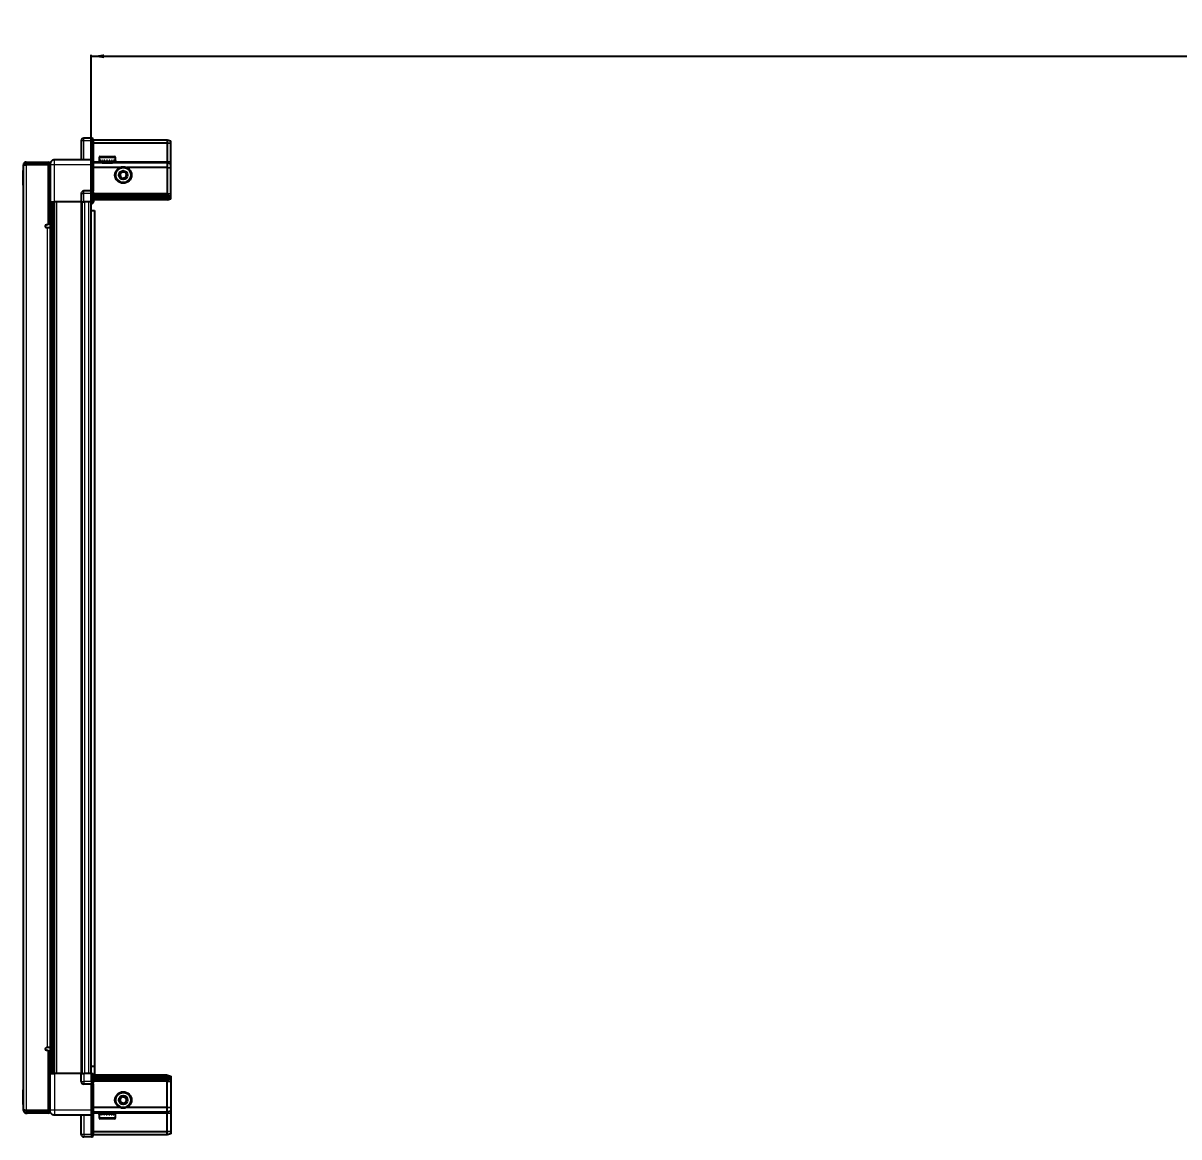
# Model space of a CAD drawing. Header units: millimetres. Extents: x 1319 to 6470, y -1638 to 1748.
# Drawn here: x 2843 to 3753, y 783 to 1660 of the extents above; entities that cross this region are included whole.
import ezdxf

# ---------------------------------------------------------------- set-up
doc = ezdxf.new("R2010")
doc.units = ezdxf.units.MM
doc.layers.add('FORMAT', color=7, linetype='Continuous')
doc.styles.add('SLDTEXTSTYLE0', font='TXT', dxfattribs={"width": 0.75})
doc.dimstyles.new('SLDDIMSTYLE0', dxfattribs={"dimtxt": 20, "dimasz": 10, "dimexe": 0, "dimexo": 0.0625, "dimgap": 5, "dimtad": 2, "dimdec": 1, "dimrnd": 1e-09, "dimzin": 12, "dimdsep": 46, "dimtxsty": 'SLDTEXTSTYLE0', "dimsah": 1, "dimcen": 0.09, "dimadec": 0, "dimazin": 3, "dimtfac": 1, "dimtofl": 0, "dimtmove": 0, "dimatfit": 3, "dimfxl": 0, "dimfrac": 2, "dimtolj": 1, "dimtzin": 12, "dimarcsym": 0})

# ---------------------------------------------------------------- blocks, each defined once
blk = doc.blocks.new('_D_5')
at = {"layer": 'FORMAT'}
for p, q in [((2896.98, 1519.33), (2896.98, 1634.82)), ((2896.98, 1633.82), (4996.98, 1633.82)), ((4996.98, 1519.33), (4996.98, 1634.82))]:
    blk.add_line(p, q, dxfattribs=at)
for points in [[(2896.98, 1633.82), (2906.98, 1632.28), (2906.98, 1635.36)], [(4996.98, 1633.82), (4986.98, 1635.36), (4986.98, 1632.28)]]:
    blk.add_solid(points, dxfattribs=at)
at = {"layer": 'FORMAT', "insert": (3917.42, 1659.6), "char_height": 20, "attachment_point": 1, "style": 'SLDTEXTSTYLE0'}
blk.add_mtext('2100', dxfattribs=at)

msp = doc.modelspace()

# ---------------------------------------------------------------- linework, layer by layer
at = {"color": 7, "linetype": 'Continuous', "lineweight": 25}
for p, q in [((2889.13, 1567.32), (2889.13, 1552.32)), ((2897.13, 1569.32), (2891.13, 1569.32)), ((2897.13, 1569.32), (2897.46, 1569.32)), ((2897.13, 1569.32), (2897.13, 1567.32)), ((2897.13, 1552.52), (2897.13, 1567.32)), ((2897.13, 1552.52), (2897.13, 1567.32)), ((2898.33, 1568.82), (2897.46, 1569.32)), ((2898.33, 1567.32), (2898.33, 1568.82)), ((2956.63, 1567.82), (2898.33, 1567.82)), ((2898.33, 1567.32), (2898.33, 1552.52)), ((2956.63, 1565.32), (2898.33, 1565.32)), ((2956.63, 1567.82), (2956.63, 1565.32)), ((2959.63, 1567.02), (2956.63, 1567.82)), ((2956.63, 1565.32), (2956.63, 1550.82)), ((2959.63, 1565.17), (2956.63, 1565.32)), ((2959.63, 1565.17), (2959.63, 1567.02)), ((2959.63, 1550.82), (2959.63, 1565.17)), ((2845.13, 1548.47), (2843.63, 1548.47)), ((2843.63, 1547.97), (2843.63, 1548.47)), ((2843.63, 804.67), (2843.63, 1547.97)), ((2845.73, 1549.07), (2845.73, 1550.57)), ((2845.73, 1550.57), (2846.63, 1550.57)), ((2845.73, 1549.07), (2846.63, 1549.07)), ((2845.73, 1548.57), (2863.13, 1548.57)), ((2846.63, 1549.07), (2846.63, 1550.57)), ((2846.63, 1550.57), (2863.13, 1550.57)), ((2846.63, 1549.07), (2863.13, 1549.07)), ((2863.13, 1549.07), (2863.13, 1550.57)), ((2864.63, 1548.57), (2863.13, 1548.57)), ((2863.13, 1548.57), (2863.13, 1501.07)), ((2864.63, 1548.32), (2864.63, 1519.32)), ((2897.13, 1552.32), (2868.13, 1552.32)), ((2897.13, 1552.32), (2897.13, 1552.52)), ((2897.13, 1552.32), (2898.33, 1552.32)), ((2897.13, 1548.32), (2897.13, 1552.32)), ((2897.13, 1528.02), (2897.13, 1548.32)), ((2898.33, 1552.52), (2898.33, 1552.32)), ((2898.33, 1552.32), (2898.33, 1548.32)), ((2956.63, 1549.82), (2898.33, 1549.82)), ((2898.33, 1548.32), (2898.33, 1528.02)), ((2919.63, 1546.32), (2898.33, 1546.32)), ((2903.13, 1554.22), (2903.13, 1551.82)), ((2903.13, 1551.82), (2903.13, 1551.32)), ((2903.13, 1551.32), (2903.26, 1551.32)), ((2903.45, 1551.82), (2903.26, 1551.82)), ((2903.26, 1551.82), (2903.26, 1551.32)), ((2903.26, 1551.32), (2903.45, 1551.32)), ((2903.45, 1551.82), (2903.45, 1551.32)), ((2903.45, 1551.32), (2903.98, 1551.32)), ((2903.93, 1555.02), (2911.09, 1555.02)), ((2904.38, 1551.82), (2903.98, 1551.82)), ((2903.98, 1551.82), (2903.98, 1551.32)), ((2903.98, 1551.32), (2904.38, 1551.32)), ((2904.38, 1551.82), (2904.38, 1551.32)), ((2904.38, 1551.32), (2905.25, 1551.32)), ((2905.23, 1551.32), (2905.23, 1551.22)), ((2905.23, 1551.22), (2914.03, 1551.22)), ((2905.82, 1551.82), (2905.25, 1551.82)), ((2905.25, 1551.82), (2905.25, 1551.32)), ((2905.25, 1551.32), (2905.82, 1551.32)), ((2905.63, 1550.82), (2906.32, 1550.34)), ((2905.63, 1550.82), (2910.66, 1550.82)), ((2906.32, 1550.34), (2905.63, 1549.86)), ((2905.63, 1549.86), (2905.63, 1549.82)), ((2905.63, 1549.86), (2910.66, 1549.86)), ((2905.82, 1551.82), (2905.82, 1551.32)), ((2905.82, 1551.32), (2906.95, 1551.32)), ((2906.32, 1550.34), (2910.48, 1550.34)), ((2907.64, 1551.82), (2906.95, 1551.82)), ((2906.95, 1551.82), (2906.95, 1551.32)), ((2906.95, 1551.32), (2907.64, 1551.32)), ((2907.64, 1551.82), (2907.64, 1551.32)), ((2907.64, 1551.32), (2908.91, 1551.32)), ((2909.65, 1551.82), (2908.91, 1551.82)), ((2908.91, 1551.82), (2908.91, 1551.32)), ((2908.91, 1551.32), (2909.14, 1551.32)), ((2909.14, 1551.82), (2909.14, 1551.32)), ((2909.64, 1551.82), (2909.64, 1551.32)), ((2909.64, 1551.32), (2909.65, 1551.32)), ((2909.65, 1551.82), (2909.65, 1551.32)), ((2909.65, 1551.32), (2910.94, 1551.32)), ((2910.48, 1550.34), (2912.94, 1550.34)), ((2910.66, 1550.82), (2913.63, 1550.82)), ((2910.66, 1549.86), (2913.63, 1549.86)), ((2911.65, 1551.82), (2910.94, 1551.82)), ((2910.94, 1551.82), (2910.94, 1551.32)), ((2911, 1551.82), (2911, 1551.32)), ((2911, 1551.32), (2911.65, 1551.32)), ((2911.09, 1555.02), (2915.33, 1555.02)), ((2911.65, 1551.82), (2911.65, 1551.32)), ((2911.65, 1551.32), (2912.84, 1551.32)), ((2913.46, 1551.82), (2912.84, 1551.82)), ((2912.84, 1551.82), (2912.84, 1551.32)), ((2912.84, 1551.32), (2913.46, 1551.32)), ((2912.94, 1550.34), (2913.63, 1550.82)), ((2913.63, 1549.86), (2912.94, 1550.34)), ((2913.46, 1551.82), (2913.46, 1551.32)), ((2913.46, 1551.32), (2914.43, 1551.32)), ((2913.63, 1549.82), (2913.63, 1549.86)), ((2914.03, 1551.22), (2914.03, 1551.32)), ((2914.9, 1551.82), (2914.43, 1551.82)), ((2914.43, 1551.82), (2914.43, 1551.32)), ((2914.43, 1551.32), (2914.9, 1551.32)), ((2914.9, 1551.82), (2914.9, 1551.32)), ((2914.9, 1551.32), (2915.55, 1551.32)), ((2915.82, 1551.82), (2915.55, 1551.82)), ((2915.55, 1551.82), (2915.55, 1551.32)), ((2915.55, 1551.32), (2915.82, 1551.32)), ((2915.82, 1551.82), (2915.82, 1551.32)), ((2915.82, 1551.32), (2916.09, 1551.32)), ((2916.13, 1551.82), (2916.09, 1551.82)), ((2916.09, 1551.82), (2916.09, 1551.32)), ((2916.09, 1551.32), (2916.13, 1551.32)), ((2916.13, 1551.82), (2916.13, 1554.22)), ((2916.13, 1551.82), (2916.13, 1551.32)), ((2956.63, 1546.32), (2924.63, 1546.32)), ((2956.63, 1550.82), (2956.63, 1549.82)), ((2956.63, 1549.82), (2956.63, 1546.32)), ((2959.63, 1549.02), (2956.63, 1549.82)), ((2956.63, 1546.32), (2956.63, 1525.82)), ((2956.63, 1546.32), (2959.63, 1545.99)), ((2959.63, 1549.02), (2959.63, 1550.82)), ((2959.63, 1545.99), (2959.63, 1549.02)), ((2843.63, 1543.96), (2843.33, 1543.96)), ((2843.33, 1532.39), (2843.33, 1543.96)), ((2959.63, 1525.82), (2959.63, 1545.99)), ((2843.33, 1532.39), (2843.63, 1532.39)), ((2863.13, 1522.07), (2864.63, 1522.07)), ((2864.63, 1519.32), (2863.13, 1519.32)), ((2865.28, 833.32), (2865.28, 1519.32)), ((2867.07, 1519.32), (2867.07, 833.32)), ((2867.1, 1519.32), (2867.1, 833.32)), ((2889.13, 1519.32), (2868.13, 1519.32)), ((2889.13, 1525.82), (2889.13, 1519.32)), ((2889.13, 1519.32), (2891.13, 1519.32)), ((2889.78, 833.32), (2889.78, 1519.32)), ((2897.13, 1527.82), (2891.13, 1527.82)), ((2897.13, 1519.32), (2891.13, 1519.32)), ((2896.98, 833.32), (2896.98, 1519.32)), ((2897.13, 1527.82), (2897.13, 1528.02)), ((2897.13, 1527.82), (2897.13, 1525.82)), ((2897.13, 1527.82), (2898.33, 1527.82)), ((2897.13, 1519.32), (2897.13, 1525.82)), ((2897.13, 1519.32), (2897.13, 1525.82)), ((2897.13, 1519.32), (2897.46, 1519.32)), ((2897.13, 1519.32), (2897.13, 1519.32)), ((2897.46, 1519.32), (2897.46, 1525.82)), ((2898.33, 1519.32), (2897.46, 1519.32)), ((2897.46, 1519.32), (2897.46, 1519.32)), ((2898.33, 1528.02), (2898.33, 1527.82)), ((2898.33, 1527.15), (2898.33, 1527.82)), ((2898.33, 1527.15), (2898.33, 1519.32)), ((2956.63, 1524.82), (2898.33, 1524.82)), ((2956.63, 1523.82), (2898.33, 1523.82)), ((2956.63, 1522.32), (2898.33, 1522.32)), ((2956.63, 1520.82), (2898.33, 1520.82)), ((2956.63, 1525.82), (2956.63, 1524.82)), ((2956.63, 1524.82), (2956.63, 1523.82)), ((2956.63, 1524.82), (2959.63, 1524.02)), ((2956.63, 1523.82), (2956.63, 1522.32)), ((2956.63, 1523.82), (2959.63, 1523.28)), ((2956.63, 1522.32), (2959.63, 1522.78)), ((2956.63, 1522.32), (2956.63, 1520.82)), ((2956.63, 1520.82), (2959.63, 1521.63)), ((2959.63, 1524.02), (2959.63, 1525.82)), ((2959.63, 1523.28), (2959.63, 1524.02)), ((2959.63, 1522.78), (2959.63, 1523.28)), ((2959.63, 1521.63), (2959.63, 1522.78)), ((2896.98, 1512.32), (2899.48, 1512.32)), ((2899.48, 1512.32), (2899.48, 838.82)), ((2863.13, 1501.07), (2861.78, 1501.07)), ((2861.78, 1499.07), (2862.53, 1499.07)), ((2862.53, 1499.07), (2864.63, 1499.07)), ((2864.63, 1499.07), (2864.63, 853.57)), ((2862.53, 853.57), (2861.78, 853.57)), ((2861.78, 851.57), (2863.13, 851.57)), ((2864.63, 853.57), (2862.53, 853.57)), ((2863.13, 851.57), (2863.13, 804.07)), ((2899.48, 838.82), (2896.98, 838.82)), ((2899.48, 838.82), (2899.48, 831.82)), ((2864.63, 833.32), (2863.13, 833.32)), ((2864.63, 830.57), (2863.13, 830.57)), ((2864.63, 804.32), (2864.63, 833.32)), ((2889.13, 833.32), (2868.13, 833.32)), ((2889.13, 826.82), (2889.13, 833.32)), ((2889.13, 833.32), (2891.13, 833.32)), ((2897.13, 833.32), (2891.13, 833.32)), ((2897.13, 826.82), (2897.13, 833.32)), ((2897.13, 833.32), (2897.46, 833.32)), ((2897.46, 826.82), (2897.46, 833.32)), ((2897.46, 833.32), (2898.33, 833.32)), ((2898.33, 833.32), (2898.33, 825.5)), ((2956.63, 831.82), (2898.33, 831.82)), ((2956.63, 830.32), (2898.33, 830.32)), ((2956.63, 828.82), (2898.33, 828.82)), ((2956.63, 827.82), (2898.33, 827.82)), ((2956.63, 830.32), (2956.63, 831.82)), ((2956.63, 831.82), (2959.63, 831.02)), ((2956.63, 828.82), (2956.63, 830.32)), ((2956.63, 830.32), (2959.63, 829.87)), ((2956.63, 828.82), (2959.63, 829.37)), ((2956.63, 827.82), (2956.63, 828.82)), ((2956.63, 827.82), (2959.63, 828.63)), ((2956.63, 826.82), (2956.63, 827.82)), ((2959.63, 831.02), (2959.63, 829.87)), ((2959.63, 829.87), (2959.63, 829.37)), ((2959.63, 829.37), (2959.63, 828.63)), ((2959.63, 828.63), (2959.63, 826.82)), ((2843.63, 820.26), (2843.33, 820.26)), ((2843.33, 810.58), (2843.33, 820.26)), ((2897.13, 824.82), (2891.13, 824.82)), ((2897.13, 826.82), (2897.13, 824.82)), ((2897.13, 826.82), (2897.13, 824.82)), ((2897.13, 824.82), (2898.33, 824.82)), ((2897.13, 824.62), (2897.13, 824.82)), ((2897.13, 804.32), (2897.13, 824.62)), ((2898.33, 824.82), (2898.33, 825.5)), ((2898.33, 824.82), (2898.33, 824.62)), ((2898.33, 824.62), (2898.33, 804.32)), ((2956.63, 806.32), (2956.63, 826.82)), ((2959.63, 826.82), (2959.63, 806.66)), ((2843.33, 808.69), (2843.33, 810.58)), ((2843.33, 808.69), (2843.63, 808.69)), ((2843.63, 804.17), (2843.63, 804.67)), ((2845.13, 804.17), (2843.63, 804.17)), ((2863.13, 804.07), (2845.73, 804.07)), ((2845.73, 803.57), (2845.73, 802.07)), ((2845.73, 803.57), (2846.63, 803.57)), ((2845.73, 802.07), (2846.63, 802.07)), ((2846.63, 803.57), (2846.63, 802.07)), ((2863.13, 803.57), (2846.63, 803.57)), ((2863.13, 802.07), (2846.63, 802.07)), ((2863.13, 804.07), (2864.63, 804.07)), ((2863.13, 803.57), (2863.13, 802.07)), ((2897.13, 800.32), (2897.13, 804.32)), ((2919.63, 806.32), (2898.33, 806.32)), ((2898.33, 804.32), (2898.33, 800.32)), ((2956.63, 802.82), (2898.33, 802.82)), ((2903.13, 801.32), (2903.13, 798.42)), ((2903.22, 801.32), (2903.13, 801.32)), ((2903.22, 800.82), (2903.22, 801.32)), ((2903.39, 801.32), (2903.22, 801.32)), ((2903.22, 800.82), (2903.39, 800.82)), ((2903.39, 800.82), (2903.39, 801.32)), ((2903.88, 801.32), (2903.39, 801.32)), ((2903.88, 800.82), (2903.88, 801.32)), ((2904.26, 801.32), (2903.88, 801.32)), ((2903.88, 800.82), (2904.26, 800.82)), ((2904.26, 800.82), (2904.26, 801.32)), ((2905.1, 801.32), (2904.26, 801.32)), ((2905.1, 800.82), (2905.1, 801.32)), ((2905.66, 801.32), (2905.1, 801.32)), ((2905.1, 800.82), (2905.66, 800.82)), ((2905.23, 801.42), (2905.23, 801.32)), ((2910.62, 801.42), (2905.23, 801.42)), ((2905.63, 802.82), (2905.63, 802.79)), ((2905.63, 802.79), (2906.32, 802.31)), ((2905.73, 802.79), (2905.63, 802.79)), ((2906.32, 802.31), (2905.63, 801.82)), ((2905.73, 801.82), (2905.63, 801.82)), ((2905.66, 800.82), (2905.66, 801.32)), ((2906.76, 801.32), (2905.66, 801.32)), ((2913.63, 802.79), (2905.73, 802.79)), ((2913.63, 801.82), (2905.73, 801.82)), ((2906.4, 802.31), (2906.32, 802.31)), ((2912.94, 802.31), (2906.4, 802.31)), ((2906.76, 800.82), (2906.76, 801.32)), ((2907.44, 801.32), (2906.76, 801.32)), ((2906.76, 800.82), (2907.44, 800.82)), ((2907.44, 800.82), (2907.44, 801.32)), ((2908.71, 801.32), (2907.44, 801.32)), ((2908.71, 800.82), (2908.71, 801.32)), ((2909, 801.32), (2908.71, 801.32)), ((2908.71, 800.82), (2909.44, 800.82)), ((2909, 800.82), (2909, 801.32)), ((2909.44, 800.82), (2909.44, 801.32)), ((2910.74, 801.32), (2909.44, 801.32)), ((2914.03, 801.42), (2910.62, 801.42)), ((2910.74, 800.82), (2910.74, 801.32)), ((2910.74, 800.82), (2911.46, 800.82)), ((2910.87, 800.82), (2910.87, 801.32)), ((2911.46, 801.32), (2910.87, 801.32)), ((2911.46, 800.82), (2911.46, 801.32)), ((2912.66, 801.32), (2911.46, 801.32)), ((2912.66, 800.82), (2912.66, 801.32)), ((2913.3, 801.32), (2912.66, 801.32)), ((2912.66, 800.82), (2913.3, 800.82)), ((2912.94, 802.31), (2913.63, 802.79)), ((2913.63, 801.82), (2912.94, 802.31)), ((2913.3, 800.82), (2913.3, 801.32)), ((2914.29, 801.32), (2913.3, 801.32)), ((2913.63, 802.79), (2913.63, 802.82)), ((2914.03, 801.32), (2914.03, 801.42)), ((2914.29, 800.82), (2914.29, 801.32)), ((2914.77, 801.32), (2914.29, 801.32)), ((2914.29, 800.82), (2914.77, 800.82)), ((2914.77, 800.82), (2914.77, 801.32)), ((2915.46, 801.32), (2914.77, 801.32)), ((2915.46, 800.82), (2915.46, 801.32)), ((2915.75, 801.32), (2915.46, 801.32)), ((2915.46, 800.82), (2915.75, 800.82)), ((2915.75, 800.82), (2915.75, 801.32)), ((2916.06, 801.32), (2915.75, 801.32)), ((2916.06, 800.82), (2916.06, 801.32)), ((2916.12, 801.32), (2916.06, 801.32)), ((2916.06, 800.82), (2916.12, 800.82)), ((2916.12, 800.82), (2916.12, 801.32)), ((2916.13, 801.32), (2916.12, 801.32)), ((2916.13, 798.42), (2916.13, 801.32)), ((2956.63, 806.32), (2924.63, 806.32)), ((2956.63, 806.32), (2959.63, 806.66)), ((2956.63, 802.82), (2956.63, 806.32)), ((2959.63, 803.63), (2956.63, 802.82)), ((2956.63, 801.82), (2956.63, 802.82)), ((2956.63, 787.32), (2956.63, 801.82)), ((2959.63, 806.66), (2959.63, 803.63)), ((2959.63, 803.63), (2959.63, 801.82)), ((2959.63, 801.82), (2959.63, 787.48)), ((2897.13, 800.32), (2868.13, 800.32)), ((2889.13, 785.32), (2889.13, 800.32)), ((2897.13, 800.32), (2898.33, 800.32)), ((2897.13, 800.12), (2897.13, 800.32)), ((2897.13, 785.32), (2897.13, 800.12)), ((2898.33, 800.32), (2898.33, 800.12)), ((2898.33, 800.12), (2898.33, 785.32)), ((2904.08, 797.62), (2903.93, 797.62)), ((2915.33, 797.62), (2904.08, 797.62)), ((2897.13, 783.32), (2891.13, 783.32)), ((2897.13, 785.32), (2897.13, 783.32)), ((2897.13, 783.32), (2897.46, 783.32)), ((2897.13, 783.32), (2897.13, 783.32)), ((2897.13, 783.32), (2897.46, 783.32)), ((2897.46, 783.32), (2898.33, 783.82)), ((2897.46, 783.32), (2898.33, 783.82)), ((2956.63, 787.32), (2898.33, 787.32)), ((2898.33, 783.82), (2898.33, 785.32)), ((2956.63, 784.82), (2898.33, 784.82)), ((2959.63, 787.48), (2956.63, 787.32)), ((2956.63, 784.82), (2956.63, 787.32)), ((2959.63, 785.63), (2956.63, 784.82)), ((2959.63, 787.48), (2959.63, 785.63))]:
    msp.add_line(p, q, dxfattribs=at)
at = {"color": 8, "linetype": 'Continuous', "lineweight": 18}
for p, q in [((2891.13, 1567.32), (2889.13, 1567.32)), ((2891.13, 1567.32), (2891.13, 1569.32)), ((2891.13, 1552.32), (2891.13, 1567.32)), ((2897.13, 1567.32), (2891.13, 1567.32)), ((2897.13, 1567.32), (2898.33, 1567.32)), ((2845.73, 1548.57), (2845.73, 804.07)), ((2868.13, 1519.32), (2868.13, 1548.32)), ((2897.13, 1548.32), (2868.13, 1548.32)), ((2897.13, 1552.52), (2898.33, 1552.52)), ((2897.13, 1548.32), (2898.33, 1548.32)), ((2905.63, 1550.82), (2898.33, 1550.82)), ((2903.13, 1554.22), (2911.3, 1554.22)), ((2911.3, 1554.22), (2916.13, 1554.22)), ((2956.63, 1550.82), (2913.63, 1550.82)), ((2959.63, 1550.82), (2956.63, 1550.82)), ((2864.63, 1499.07), (2864.63, 1519.32)), ((2865.86, 1519.32), (2865.86, 833.32)), ((2868.31, 833.32), (2868.31, 1519.32)), ((2869.72, 1519.32), (2869.72, 833.32)), ((2889.13, 1525.82), (2891.13, 1525.82)), ((2889.13, 833.32), (2889.13, 1519.32)), ((2891.13, 1525.82), (2891.13, 1527.82)), ((2891.13, 1519.32), (2891.13, 1525.82)), ((2897.13, 1525.82), (2891.13, 1525.82)), ((2891.78, 833.32), (2891.78, 1519.32)), ((2894.98, 833.32), (2894.98, 1519.32)), ((2897.13, 1528.02), (2898.33, 1528.02)), ((2897.13, 1525.82), (2897.46, 1525.82)), ((2897.13, 1519.32), (2897.46, 1519.32)), ((2956.63, 1525.82), (2898.33, 1525.82)), ((2956.63, 1525.82), (2959.63, 1525.82)), ((2862.53, 853.57), (2862.53, 1499.07)), ((2864.63, 833.32), (2864.63, 853.57)), ((2868.13, 833.32), (2868.13, 804.32)), ((2891.13, 833.32), (2891.13, 826.82)), ((2889.13, 826.82), (2891.13, 826.82)), ((2891.13, 826.82), (2891.13, 824.82)), ((2897.13, 826.82), (2891.13, 826.82)), ((2897.13, 826.82), (2897.46, 826.82)), ((2898.33, 824.62), (2897.13, 824.62)), ((2956.63, 826.82), (2898.33, 826.82)), ((2956.63, 826.82), (2959.63, 826.82)), ((2897.13, 804.32), (2868.13, 804.32)), ((2897.13, 804.32), (2898.33, 804.32)), ((2905.63, 801.82), (2898.33, 801.82)), ((2956.63, 801.82), (2913.63, 801.82)), ((2959.63, 801.82), (2956.63, 801.82)), ((2891.13, 800.32), (2891.13, 785.32)), ((2898.33, 800.12), (2897.13, 800.12)), ((2903.3, 798.42), (2903.13, 798.42)), ((2916.13, 798.42), (2903.3, 798.42)), ((2891.13, 785.32), (2889.13, 785.32)), ((2891.13, 785.32), (2891.13, 783.32)), ((2897.13, 785.32), (2891.13, 785.32)), ((2897.13, 785.32), (2898.33, 785.32))]:
    msp.add_line(p, q, dxfattribs=at)
at = {"color": 7, "linetype": 'Continuous', "lineweight": 25}
for centre, radius in [((2922.13, 1540.32), 6.5), ((2922.13, 1540.32), 3.46), ((2922.13, 812.32), 6.5), ((2922.13, 812.32), 3.46)]:
    msp.add_circle(centre, radius, dxfattribs=at)
at = {"color": 8, "linetype": 'Continuous', "lineweight": 18}
for centre in [(2922.13, 1540.32), (2922.13, 812.32)]:
    msp.add_circle(centre, 5.7, dxfattribs=at)
at = {"color": 7, "linetype": 'Continuous', "lineweight": 25}
for centre, radius, start, end in [((2891.13, 1567.32), 2, 90, 180), ((2845.63, 1548.07), 0.5, 90, 117.7907), ((2863.03, 1548.47), 0.6, 9.59407, 90), ((2863.03, 1548.47), 2.1, 32.2369, 87.2706), ((2903.93, 1554.22), 0.8, 90, 180), ((2905.23, 1550.82), 0.4, 0, 90), ((2914.03, 1550.82), 0.4, 90, 180), ((2915.33, 1554.22), 0.8, 0, 90), ((2922.13, 1540.32), 2.5, 161.00659, 221.00659), ((2922.13, 1540.32), 2.5, 101.00659, 161.00659), ((2922.13, 1540.32), 2.5, 221.00659, 281.00659), ((2922.13, 1540.32), 2.5, 41.00659, 101.00659), ((2922.13, 1540.32), 2.5, 281.00659, 341.00659), ((2922.13, 1540.32), 2.5, 341.00659, 41.00659), ((2891.13, 1525.82), 2, 90, 180), ((2894.48, 1521.97), 5, 300, 346.70293), ((2861.78, 1500.07), 1, 90, 270), ((2861.78, 852.57), 1, 90, 270), ((2891.13, 826.82), 2, 180, 270), ((2922.13, 812.32), 2.5, 127.98423, 187.98423), ((2922.13, 812.32), 2.5, 187.98423, 247.98423), ((2922.13, 812.32), 2.5, 67.98423, 127.98423), ((2922.13, 812.32), 2.5, 247.98423, 307.98423), ((2922.13, 812.32), 2.5, 7.98423, 67.98423), ((2922.13, 812.32), 2.5, 307.98423, 7.98423), ((2845.63, 804.57), 0.5, 243.58436, 270), ((2863.03, 804.17), 0.6, 270, 350.40593), ((2863.03, 804.17), 2.1, 272.7294, 327.8305), ((2905.23, 801.82), 0.4, 270, 0), ((2914.03, 801.82), 0.4, 180, 270), ((2903.93, 798.42), 0.8, 180, 270), ((2915.33, 798.42), 0.8, 270, 360), ((2891.13, 785.32), 2, 180, 270)]:
    msp.add_arc(centre, radius, start, end, dxfattribs=at)
for centre, start_param, end_param in [((2900.92, 1525.82), 2.418858, 3.141593), ((2900.92, 826.82), 3.141593, 3.864327)]:
    msp.add_ellipse(centre, major_axis=(3.46, 0), ratio=0.57735, start_param=start_param, end_param=end_param, dxfattribs=at)
for points, knots in [([(2845.73, 1550.57), (2845.47, 1550.55), (2844.98, 1550.49), (2844.34, 1550.1), (2843.87, 1549.54), (2843.65, 1548.96), (2843.63, 1548.6), (2843.63, 1548.47)], [0, 0, 0, 0, 0.230255, 0.448522, 0.666786, 0.88505, 1, 1, 1, 1]), ([(2843.63, 1547.97), (2843.65, 1548.02), (2843.71, 1548.11), (2844.1, 1548.24), (2844.66, 1548.37), (2845.24, 1548.48), (2845.6, 1548.55), (2845.73, 1548.57)], [0, 0, 0, 0, 0.230255, 0.448522, 0.666786, 0.88505, 1, 1, 1, 1]), ([(2868.13, 1552.32), (2867.69, 1552.28), (2867.01, 1552.2), (2866.19, 1551.77), (2865.63, 1551.32), (2865.18, 1550.76), (2864.75, 1549.94), (2864.67, 1549.26), (2864.63, 1548.82)], [0, 0, 0, 0, 0.239457, 0.368361, 0.5, 0.631639, 0.760543, 1, 1, 1, 1]), ([(2864.63, 1548.82), (2864.63, 1548.82), (2864.63, 1548.8), (2864.63, 1548.69), (2864.63, 1548.52), (2864.63, 1548.39), (2864.63, 1548.32)], [0, 0, 0, 0, 0.249394, 0.500333, 0.750167, 1, 1, 1, 1]), ([(2919.29, 1539.77), (2919.46, 1540.26), (2919.78, 1541.17), (2920.09, 1542.08), (2920.23, 1542.5)], [0, 0, 0, 0, 0.5346859, 1, 1, 1, 1]), ([(2921.19, 1537.59), (2920.96, 1537.85), (2920.42, 1538.48), (2919.77, 1539.23), (2919.38, 1539.68), (2919.29, 1539.77)], [0, 0, 0, 0, 0.362901, 0.866875, 1, 1, 1, 1]), ([(2920.23, 1542.5), (2920.74, 1542.6), (2921.69, 1542.78), (2922.63, 1542.97), (2923.07, 1543.05)], [0, 0, 0, 0, 0.534686, 1, 1, 1, 1]), ([(2924.02, 1538.14), (2923.51, 1538.05), (2922.57, 1537.86), (2921.63, 1537.68), (2921.19, 1537.59)], [0, 0, 0, 0, 0.5346859, 1, 1, 1, 1]), ([(2923.07, 1543.05), (2923.15, 1542.96), (2923.54, 1542.51), (2924.19, 1541.76), (2924.73, 1541.13), (2924.96, 1540.87)], [0, 0, 0, 0, 0.1331247, 0.6370994, 1, 1, 1, 1]), ([(2924.96, 1540.87), (2924.79, 1540.39), (2924.48, 1539.47), (2924.17, 1538.57), (2924.02, 1538.14)], [0, 0, 0, 0, 0.534686, 1, 1, 1, 1]), ([(2864.63, 1519.32), (2864.67, 1519.32), (2864.74, 1519.32), (2865.35, 1519.32), (2866.23, 1519.32), (2867.22, 1519.32), (2867.87, 1519.32), (2868.13, 1519.32)], [0, 0, 0, 0, 0.214694, 0.429388, 0.644082, 0.858775, 1, 1, 1, 1]), ([(2864.63, 833.32), (2864.67, 833.32), (2864.74, 833.32), (2865.35, 833.32), (2866.23, 833.32), (2867.22, 833.32), (2867.87, 833.32), (2868.13, 833.32)], [0, 0, 0, 0, 0.214694, 0.429388, 0.644082, 0.858775, 1, 1, 1, 1]), ([(2919.45, 813.41), (2919.86, 813.72), (2920.62, 814.32), (2921.37, 814.91), (2921.73, 815.18)], [0, 0, 0, 0, 0.534686, 1, 1, 1, 1]), ([(2919.85, 810.55), (2919.83, 810.67), (2919.75, 811.26), (2919.61, 812.25), (2919.5, 813.06), (2919.45, 813.41)], [0, 0, 0, 0, 0.133125, 0.637099, 1, 1, 1, 1]), ([(2922.53, 809.46), (2922.05, 809.66), (2921.16, 810.02), (2920.27, 810.38), (2919.85, 810.55)], [0, 0, 0, 0, 0.534686, 1, 1, 1, 1]), ([(2921.73, 815.18), (2922.2, 814.99), (2923.1, 814.63), (2923.99, 814.27), (2924.4, 814.1)], [0, 0, 0, 0, 0.534686, 1, 1, 1, 1]), ([(2924.8, 811.24), (2924.4, 810.92), (2923.64, 810.33), (2922.88, 809.74), (2922.53, 809.46)], [0, 0, 0, 0, 0.5346859, 1, 1, 1, 1]), ([(2924.4, 814.1), (2924.45, 813.76), (2924.56, 812.94), (2924.7, 811.96), (2924.79, 811.37), (2924.8, 811.24)], [0, 0, 0, 0, 0.3629006, 0.8668753, 1, 1, 1, 1]), ([(2845.73, 804.07), (2845.47, 804.12), (2844.98, 804.21), (2844.34, 804.34), (2843.87, 804.47), (2843.65, 804.58), (2843.63, 804.65), (2843.63, 804.67)], [0, 0, 0, 0, 0.230255, 0.448522, 0.666786, 0.88505, 1, 1, 1, 1]), ([(2843.63, 804.17), (2843.65, 803.92), (2843.71, 803.43), (2844.1, 802.79), (2844.66, 802.32), (2845.24, 802.1), (2845.6, 802.08), (2845.73, 802.07)], [0, 0, 0, 0, 0.230255, 0.448522, 0.666786, 0.88505, 1, 1, 1, 1]), ([(2864.63, 803.82), (2864.63, 803.83), (2864.63, 803.84), (2864.63, 803.96), (2864.63, 804.13), (2864.63, 804.26), (2864.63, 804.32)], [0, 0, 0, 0, 0.249394, 0.500333, 0.750167, 1, 1, 1, 1]), ([(2868.13, 800.32), (2867.69, 800.37), (2867.01, 800.44), (2866.19, 800.88), (2865.63, 801.33), (2865.18, 801.89), (2864.75, 802.71), (2864.67, 803.38), (2864.63, 803.82)], [0, 0, 0, 0, 0.239457, 0.368361, 0.5, 0.631639, 0.760543, 1, 1, 1, 1])]:
    msp.add_open_spline(points, degree=3, knots=knots, dxfattribs=at)
for points in [[(2845.73, 1549.07), (2845.65, 1549.06), (2845.49, 1549.05), (2845.29, 1548.91), (2845.15, 1548.71), (2845.14, 1548.55), (2845.13, 1548.47)], [(2845.13, 804.17), (2845.14, 804.09), (2845.15, 803.94), (2845.29, 803.74), (2845.49, 803.6), (2845.65, 803.58), (2845.73, 803.57)]]:
    msp.add_open_spline(points, degree=3, dxfattribs=at)
at = {"color": 8, "linetype": 'Continuous', "lineweight": 18}
for points in [[(2868.13, 1548.32), (2867.69, 1548.32), (2867.01, 1548.32), (2866.19, 1548.32), (2865.63, 1548.32), (2865.18, 1548.32), (2864.75, 1548.32), (2864.67, 1548.32), (2864.63, 1548.32)], [(2868.13, 804.32), (2867.69, 804.32), (2867.01, 804.32), (2866.19, 804.32), (2865.63, 804.32), (2865.18, 804.32), (2864.75, 804.32), (2864.67, 804.32), (2864.63, 804.32)]]:
    msp.add_open_spline(points, degree=3, knots=[0, 0, 0, 0, 0.239457, 0.368361, 0.5, 0.631639, 0.760543, 1, 1, 1, 1], dxfattribs=at)
for points in [[(2868.13, 1548.32), (2868.13, 1548.85), (2868.13, 1549.9), (2868.13, 1551.22), (2868.13, 1552.14), (2868.13, 1552.26), (2868.13, 1552.32)], [(2868.13, 804.32), (2868.13, 803.8), (2868.13, 802.75), (2868.13, 801.43), (2868.13, 800.5), (2868.13, 800.38), (2868.13, 800.32)]]:
    msp.add_open_spline(points, degree=3, dxfattribs=at)

# ---------------------------------------------------------------- dimensions: what is measured, and where the dimension line sits
at = {"layer": 'FORMAT'}
dim = msp.add_linear_dim(base=(4996.98, 1633.82), p1=(2896.98, 1519.32), p2=(4996.98, 1519.32), angle=0, dimstyle='SLDDIMSTYLE0', dxfattribs=at)
dim.commit()
dim.dimension.update_dxf_attribs({"geometry": '_D_5', "text_midpoint": (3946.98, 1633.82), "dimtype": 160})

doc.saveas('drawing.dxf')
